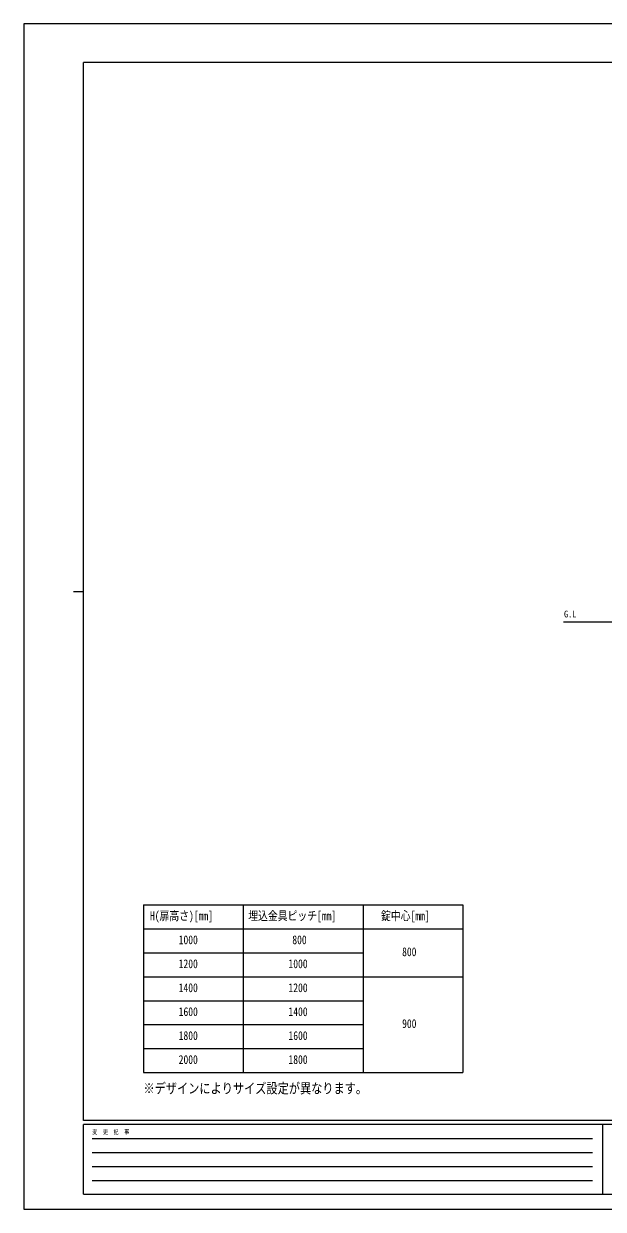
# Model space of a CAD drawing. Units: millimetres, scale not verified. Extents: x -4205 to 4205, y -2970 to 2970.
# Drawn here: x -4205 to -1302, y -2970 to 2970 of the extents above; entities that cross this region are included whole.
import ezdxf
from ezdxf.enums import TextEntityAlignment as Align

# ---------------------------------------------------------------- set-up
doc = ezdxf.new("R2010")
doc.units = ezdxf.units.MM
doc.header["$LTSCALE"] = 10
for name, color, linetype in [('0-2_USER1', 3, 'Continuous'), ('0-5_YKK_A1', 4, 'Continuous'), ('0-7_YKK_ZWAK', 7, 'Continuous')]:
    doc.layers.add(name, color=color, linetype=linetype)
doc.styles.add('ＭＳ ゴシック', font='')
doc.styles.get('ＭＳ ゴシック').set_extended_font_data('MS Gothic')

msp = doc.modelspace()

# ---------------------------------------------------------------- linework, layer by layer
at = {"layer": '0-2_USER1'}
for p, q in [((-3604.98, -1445), (-2004.98, -1445)), ((-3604.98, -1445), (-3604.98, -2285)), ((-3104.98, -1445), (-3104.98, -2285)), ((-2504.98, -1445), (-2504.98, -2285)), ((-2004.98, -1445), (-2004.98, -2285)), ((-3604.98, -1565), (-2004.98, -1565)), ((-3604.98, -1685), (-2504.98, -1685)), ((-3604.98, -1805), (-2004.98, -1805)), ((-3604.98, -1925), (-2504.98, -1925)), ((-3604.98, -2045), (-2504.98, -2045)), ((-3604.98, -2165), (-2504.98, -2165)), ((-3604.98, -2285), (-2004.98, -2285))]:
    msp.add_line(p, q, dxfattribs=at)
at = {"layer": '0-5_YKK_A1'}
msp.add_line((1373.02, -27.67), (-1500.45, -27.67), dxfattribs=at)
at = {"layer": '0-7_YKK_ZWAK'}
for p, q in [((3895.02, 2775), (-3904.98, 2775)), ((-3904.98, -2525), (-3904.98, 2775)), ((-3954.98, 125), (-3904.98, 125)), ((3895.02, -2525), (-3904.98, -2525)), ((-1304.98, -2545), (-3904.98, -2545)), ((-3904.98, -2895), (-3904.98, -2545)), ((-1304.98, -2545), (-1304.98, -2895)), ((-4.98, -2545), (-1304.98, -2545)), ((-3862.48, -2615), (-1354.98, -2615)), ((-3862.48, -2685), (-1354.98, -2685)), ((-3862.48, -2755), (-1354.98, -2755)), ((-3862.48, -2825), (-1354.98, -2825)), ((-3904.98, -2895), (-1304.98, -2895)), ((-1304.98, -2895), (-4.98, -2895))]:
    msp.add_line(p, q, dxfattribs=at)
msp.add_lwpolyline([(-4205, -2970), (4205, -2970), (4205, 2970), (-4205, 2970)], close=True, dxfattribs=at)

# ---------------------------------------------------------------- texts
at = {"layer": '0-2_USER1', "style": 'ＭＳ ゴシック', "width": 0.8}
for s, height, p in [('G.L', 33.99, (-1498.18, -14.84)), ('H(扉高さ)[mm]', 43.99, (-3572.58, -1535)), ('埋込金具ピッチ[mm]', 43.99, (-3080.18, -1535)), ('錠中心[mm]', 43.99, (-2414.98, -1535)), ('1000', 43.99, (-3428.58, -1655)), ('800', 43.99, (-2859.38, -1655)), ('800', 43.99, (-2309.38, -1715)), ('1200', 43.99, (-3428.58, -1775)), ('1000', 43.99, (-2878.58, -1775)), ('1400', 43.99, (-3428.58, -1895)), ('1200', 43.99, (-2878.58, -1895)), ('1600', 43.99, (-3428.58, -2015)), ('1400', 43.99, (-2878.58, -2015)), ('900', 43.99, (-2309.38, -2075)), ('1800', 43.99, (-3428.58, -2135)), ('1600', 43.99, (-2878.58, -2135)), ('2000', 43.99, (-3428.58, -2255)), ('1800', 43.99, (-2878.58, -2255)), ('※デザインによりサイズ設定が異なります。', 51.32, (-3604.98, -2405))]:
    msp.add_text(s, height=height, dxfattribs=at).set_placement(p, align=Align.BOTTOM_LEFT)
at = {"layer": '0-7_YKK_ZWAK', "style": 'ＭＳ ゴシック', "width": 0.8}
msp.add_text('変  更  記  事', height=21.99, dxfattribs=at).set_placement((-3861.31, -2600), align=Align.BOTTOM_LEFT)

doc.saveas('drawing.dxf')
